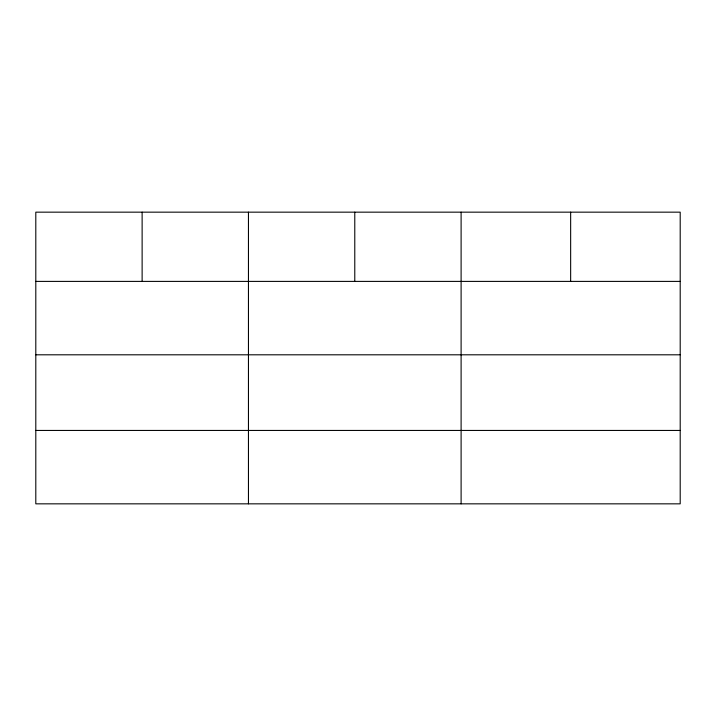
<?xml version="1.0" encoding="UTF-8"?>
<svg xmlns="http://www.w3.org/2000/svg" width="716" height="716" viewBox="0 0 716 716"><rect width="100%" height="100%" fill="white"/><g stroke="black" fill="none" stroke-linecap="round" stroke-linejoin="round"><path stroke-width="1.07" d="M680.2 354.805L680.2 212.16L35.8 212.16L35.8 503.84L680.2 503.84L680.2 354.805L35.8 354.805M35.8 281.397L680.2 281.397M35.8 430.441L680.2 430.441M570.652 212.16L570.652 281.397M461.104 212.16L461.104 503.84M354.778 212.16L354.778 281.397M248.452 212.16L248.452 503.84M142.126 212.16L142.126 281.397"/></g></svg>
